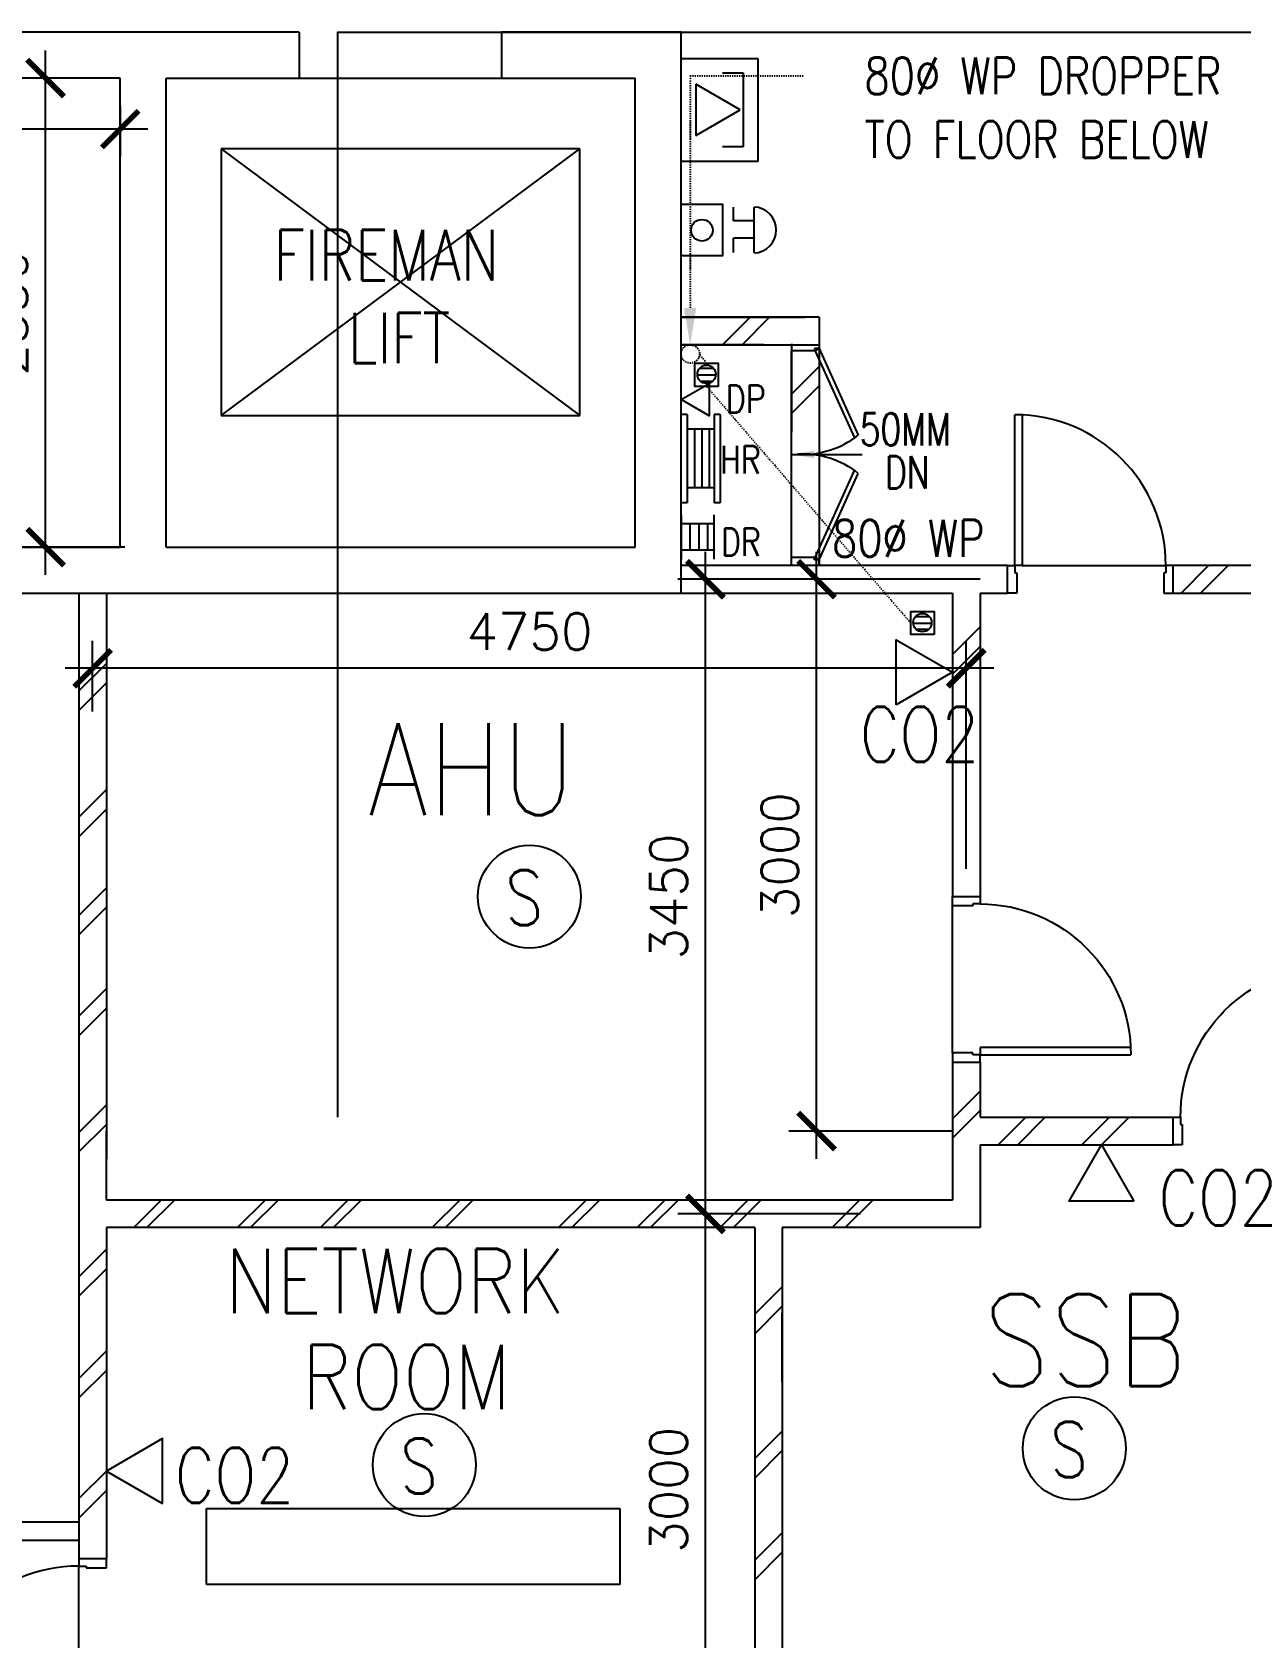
# Model space of a CAD drawing. Extents: x 2266480 to 2632177, y -858634 to -757244.
# Drawn here: x 2582220 to 2588793, y -796180 to -787449 of the extents above; entities that cross this region are included whole.
import ezdxf

# ---------------------------------------------------------------- set-up
doc = ezdxf.new("R2010")
doc.units = 0
doc.header["$LTSCALE"] = 10
doc.header["$MEASUREMENT"] = 0
doc.linetypes.add('DIVIDE', pattern=[1.25, 0.5, -0.25, 0, -0.25, 0, -0.25])
doc.layers.get('0').update_dxf_attribs({"linetype": 'CONTINUOUS'})
doc.layers.get('DEFPOINTS').update_dxf_attribs({"linetype": 'CONTINUOUS'})
for name, color, linetype in [('-FF', 240, 'CONTINUOUS'), ('-sprinkler h1', 240, 'CONTINUOUS'), ('AR', 7, 'CONTINUOUS'), ('DIM', 7, 'CONTINUOUS'), ('DOOR', 5, 'CONTINUOUS'), ('DR', 7, 'CONTINUOUS'), ('FIT', 5, 'CONTINUOUS'), ('FITT', 5, 'CONTINUOUS'), ('hatch', 7, 'CONTINUOUS'), ('LINE', 7, 'CONTINUOUS'), ('PIPE', 5, 'DIVIDE'), ('T25', 7, 'CONTINUOUS'), ('T50', 4, 'CONTINUOUS'), ('TEX', 2, 'CONTINUOUS'), ('TIMBER SKIRT', 1, 'CONTINUOUS'), ('WALL', 2, 'CONTINUOUS'), ('WIN', 5, 'CONTINUOUS'), ('WP', 50, 'DIVIDE')]:
    doc.layers.add(name, color=color, linetype=linetype)
doc.styles.add('125', font='romans.shx', dxfattribs={"width": 0.9, "height": 225})
doc.styles.add('E', font='ROMANS.SHX', dxfattribs={"width": 0.9})
doc.styles.add('ROMANS', font='romans')
doc.styles.get("Standard").update_dxf_attribs({"font": 'ROMANS.SHX'})
doc.dimstyles.new('STANDARD$0', dxfattribs={"dimscale": 0, "dimtxt": 8, "dimasz": 6, "dimexe": 1, "dimexo": 1, "dimgap": 3, "dimtad": 1, "dimdec": 0, "dimlfac": -1, "dimrnd": 1, "dimzin": 0, "dimdsep": 46, "dimtxsty": 'Standard', "dimcen": 0, "dimclrd": 5, "dimclre": 250, "dimadec": 0, "dimazin": 0, "dimtfac": 1, "dimtdec": 4, "dimtofl": 0, "dimtmove": 0, "dimatfit": 3, "dimfxl": 1, "dimtolj": 1, "dimtzin": 0, "dimarcsym": 0})

# ---------------------------------------------------------------- blocks, each defined once
blk = doc.blocks.new('DR-900-B')
at = {"layer": 'DR'}
for p, q in [((0, 900), (-150, 900)), ((-150, 900), (-150, 860)), ((0, 850), (0, 900)), ((-150, 860), (-110, 860)), ((-110, 860), (-110, 850)), ((-110, 850), (0, 850)), ((-150, 40), (-970, 40)), ((-969, 80), (-150, 80)), ((-150, 80), (-150, 40)), ((-150, 40), (-110, 40)), ((-150, 0), (-150, 40)), ((0, 0), (-150, 0)), ((-110, 50), (0, 50)), ((-110, 40), (-110, 50)), ((0, 50), (0, 0))]:
    blk.add_line(p, q, dxfattribs=at)
blk.add_arc((-150, 40), 820, 90, 180, dxfattribs=at)
blk = doc.blocks.new('_ARCHTICK')
at = {"color": 0, "linetype": 'ByBlock', "const_width": 0.15}
blk.add_lwpolyline([(-0.5, -0.5), (0.5, 0.5)], dxfattribs=at)
blk = doc.blocks.new('*D197')
at = {"layer": 'DEFPOINTS', "color": 0, "transparency": 16777216}
for p in [(2585881.4, -790424.1), (2586704.4, -790424.1), (2586875.3, -793874.1)]:
    blk.add_point(p, dxfattribs=at)
at = {"layer": 'DIM', "color": 7, "lineweight": -2, "transparency": 16777216}
for p, q in [((2585881.4, -794024.1), (2585881.4, -790274.1)), ((2586554.4, -790424.1), (2585731.4, -790424.1)), ((2586725.3, -793874.1), (2585731.4, -793874.1))]:
    blk.add_line(p, q, dxfattribs=at)
at = {"layer": 'DIM', "color": 7, "lineweight": -2, "transparency": 16777216, "xscale": 200, "yscale": 200, "zscale": 200}
for p, rotation in [((2585881.4, -790424.1), 90), ((2585881.4, -793874.1), 270)]:
    blk.add_blockref('_ARCHTICK', p, dxfattribs=dict(at, rotation=rotation))
at = {"layer": 'DIM', "color": 7, "transparency": 16777216, "insert": (2585681.4, -792149.1), "char_height": 200, "attachment_point": 5, "rotation": 90, "style": 'ROMANS'}
blk.add_mtext('\\A1;3450', dxfattribs=at)
blk = doc.blocks.new('*D198')
at = {"layer": 'DEFPOINTS', "color": 0, "transparency": 16777216}
for p in [(2585881.4, -793874.1), (2586875.3, -793874.1), (2586429.4, -796874.1)]:
    blk.add_point(p, dxfattribs=at)
at = {"layer": 'DIM', "color": 7, "lineweight": -2, "transparency": 16777216}
for p, q in [((2585881.4, -797024.1), (2585881.4, -793724.1)), ((2586725.3, -793874.1), (2585731.4, -793874.1)), ((2586279.4, -796874.1), (2585731.4, -796874.1))]:
    blk.add_line(p, q, dxfattribs=at)
at = {"layer": 'DIM', "color": 7, "lineweight": -2, "transparency": 16777216, "xscale": 200, "yscale": 200, "zscale": 200}
for p, rotation in [((2585881.4, -793874.1), 90), ((2585881.4, -796874.1), 270)]:
    blk.add_blockref('_ARCHTICK', p, dxfattribs=dict(at, rotation=rotation))
at = {"layer": 'DIM', "color": 7, "transparency": 16777216, "insert": (2585681.4, -795374.1), "char_height": 200, "attachment_point": 5, "rotation": 90, "style": 'ROMANS'}
blk.add_mtext('\\A1;3000', dxfattribs=at)
blk = doc.blocks.new('*D199')
at = {"layer": 'DEFPOINTS', "color": 0, "transparency": 16777216}
for p in [(2582549.5, -790908.1), (2582549.5, -791292.6), (2587299.5, -792149.1)]:
    blk.add_point(p, dxfattribs=at)
at = {"layer": 'DIM', "color": 7, "lineweight": -2, "transparency": 16777216}
for p, q in [((2582549.5, -791142.6), (2582549.5, -790758.1)), ((2587299.5, -791999.1), (2587299.5, -790758.1)), ((2587449.5, -790908.1), (2582399.5, -790908.1))]:
    blk.add_line(p, q, dxfattribs=at)
at = {"layer": 'DIM', "color": 7, "lineweight": -2, "transparency": 16777216, "xscale": 200, "yscale": 200, "zscale": 200, "rotation": 180}
blk.add_blockref('_ARCHTICK', (2582549.5, -790908.1), dxfattribs=at)
at = {"layer": 'DIM', "color": 7, "lineweight": -2, "transparency": 16777216, "xscale": 200, "yscale": 200, "zscale": 200}
blk.add_blockref('_ARCHTICK', (2587299.5, -790908.1), dxfattribs=at)
at = {"layer": 'DIM', "color": 7, "transparency": 16777216, "insert": (2584924.5, -790708.1), "char_height": 200, "attachment_point": 5, "style": 'ROMANS'}
blk.add_mtext('\\A1;4750', dxfattribs=at)
blk = doc.blocks.new('*D200')
at = {"layer": 'DEFPOINTS', "color": 0, "transparency": 16777216}
for p in [(2586485.7, -790424.1), (2587524.5, -790424.1), (2587374.5, -793424.1)]:
    blk.add_point(p, dxfattribs=at)
at = {"layer": 'DIM', "color": 7, "lineweight": -2, "transparency": 16777216}
for p, q in [((2586485.7, -793574.1), (2586485.7, -790274.1)), ((2587374.5, -790424.1), (2586335.7, -790424.1)), ((2587224.5, -793424.1), (2586335.7, -793424.1))]:
    blk.add_line(p, q, dxfattribs=at)
at = {"layer": 'DIM', "color": 7, "lineweight": -2, "transparency": 16777216, "xscale": 200, "yscale": 200, "zscale": 200}
for p, rotation in [((2586485.7, -790424.1), 90), ((2586485.7, -793424.1), 270)]:
    blk.add_blockref('_ARCHTICK', p, dxfattribs=dict(at, rotation=rotation))
at = {"layer": 'DIM', "color": 7, "transparency": 16777216, "insert": (2586285.7, -791924.1), "char_height": 200, "attachment_point": 5, "rotation": 90, "style": 'ROMANS'}
blk.add_mtext('\\A1;3000', dxfattribs=at)
blk = doc.blocks.new('100FT')
at = {"layer": 'PIPE', "linetype": 'Continuous'}
blk.add_circle((0, 0), 50, dxfattribs=at)
at = {"layer": 'WP', "linetype": 'Continuous'}
for p, q in [((-37.1, 33.5), (37.1, 33.5)), ((-49.9, -2.7), (49.9, -2.7)), ((-34, -36.7), (34, -36.7))]:
    blk.add_line(p, q, dxfattribs=at)
blk = doc.blocks.new('A$C7CE3714C')
at = {"layer": 'FIT'}
blk.add_lwpolyline([(0, 0), (126, 0), (126, 126), (0, 126)], close=True, dxfattribs=at)
at = {"layer": 'FIT', "xscale": -1}
blk.add_blockref('100FT', (63, 65.7), dxfattribs=at)
blk = doc.blocks.new('*D536')
at = {"layer": 'DEFPOINTS', "color": 0, "linetype": 'Continuous', "transparency": 16777216}
for p in [(1495217.2, -790424.1), (1494782.2, -790499.1), (1495217.2, -790499.1)]:
    blk.add_point(p, dxfattribs=at)
at = {"layer": 'FITT', "color": 7, "linetype": 'Continuous', "lineweight": -2, "transparency": 16777216}
for p, q in [((1494782.2, -790424.1), (1494782.2, -790224.1)), ((1495067.2, -790424.1), (1494632.2, -790424.1)), ((1495067.2, -790499.1), (1494632.2, -790499.1)), ((1494782.2, -790499.1), (1494782.2, -790699.1))]:
    blk.add_line(p, q, dxfattribs=at)
at = {"layer": 'FITT', "color": 7, "linetype": 'Continuous', "lineweight": -2, "transparency": 16777216, "xscale": 200, "yscale": 200, "zscale": 200}
for p, rotation in [((1494782.2, -790424.1), 270), ((1494782.2, -790499.1), 90)]:
    blk.add_blockref('_ARCHTICK', p, dxfattribs=dict(at, rotation=rotation))
at = {"layer": 'FITT', "color": 7, "linetype": 'Continuous', "transparency": 16777216, "insert": (1494382.2, -790461.6), "char_height": 200, "attachment_point": 5, "rotation": 90, "style": 'ROMANS'}
blk.add_mtext('\\A1;75', dxfattribs=at)
blk = doc.blocks.new('*D534')
at = {"layer": 'DEFPOINTS', "color": 0, "linetype": 'Continuous', "transparency": 16777216}
for p in [(1497961.8, -787699.1), (1498191.9, -787699.1), (1498541.9, -790249.6)]:
    blk.add_point(p, dxfattribs=at)
at = {"layer": 'FITT', "color": 7, "linetype": 'Continuous', "lineweight": -2, "transparency": 16777216}
for p, q in [((1497961.8, -790399.6), (1497961.8, -787549.1)), ((1498041.9, -787699.1), (1497811.8, -787699.1)), ((1498391.9, -790249.6), (1497811.8, -790249.6))]:
    blk.add_line(p, q, dxfattribs=at)
at = {"layer": 'FITT', "color": 7, "linetype": 'Continuous', "lineweight": -2, "transparency": 16777216, "xscale": 200, "yscale": 200, "zscale": 200}
for p, rotation in [((1497961.8, -787699.1), 90), ((1497961.8, -790249.6), 270)]:
    blk.add_blockref('_ARCHTICK', p, dxfattribs=dict(at, rotation=rotation))
at = {"layer": 'FITT', "color": 7, "linetype": 'Continuous', "transparency": 16777216, "insert": (1497761.8, -788974.3), "char_height": 200, "attachment_point": 5, "rotation": 90, "style": 'ROMANS'}
blk.add_mtext('\\A1;2550', dxfattribs=at)
blk = doc.blocks.new('*D535')
at = {"layer": 'DEFPOINTS', "color": 0, "linetype": 'Continuous', "transparency": 16777216}
for p in [(1495217.2, -787700.1), (1498367.2, -787700.1), (1495217.2, -787976)]:
    blk.add_point(p, dxfattribs=at)
at = {"layer": 'FITT', "color": 7, "linetype": 'Continuous', "lineweight": -2, "transparency": 16777216}
for p, q in [((1495217.2, -787850.1), (1495217.2, -788126)), ((1498367.2, -787850.1), (1498367.2, -788126)), ((1498517.2, -787976), (1495067.2, -787976))]:
    blk.add_line(p, q, dxfattribs=at)
at = {"layer": 'FITT', "color": 7, "linetype": 'Continuous', "lineweight": -2, "transparency": 16777216, "xscale": 200, "yscale": 200, "zscale": 200, "rotation": 180}
blk.add_blockref('_ARCHTICK', (1495217.2, -787976), dxfattribs=at)
at = {"layer": 'FITT', "color": 7, "linetype": 'Continuous', "lineweight": -2, "transparency": 16777216, "xscale": 200, "yscale": 200, "zscale": 200}
blk.add_blockref('_ARCHTICK', (1498367.2, -787976), dxfattribs=at)
at = {"layer": 'FITT', "color": 7, "linetype": 'Continuous', "transparency": 16777216, "insert": (1496792.2, -787776), "char_height": 200, "attachment_point": 5, "style": 'ROMANS'}
blk.add_mtext('\\A1;3150', dxfattribs=at)
blk = doc.blocks.new('SMOKE DETECTOR')
at = {"layer": '-FF'}
blk.add_circle((0, 0), 279.9, dxfattribs=at)
at = {"layer": '-FF', "color": 3, "style": 'E', "width": 0.8}
blk.add_text('S', height=300, dxfattribs=at).set_placement((-131.5, -155.8))
blk = doc.blocks.new('A$C4FA52658')
at = {"color": 3, "ltscale": 2}
for p, q in [((650, 2975), (-250, 2975)), ((-250, 2974), (-250, -75)), ((650, 2975), (650, 2725)), ((2500, 2975), (2500, 2725)), ((3400, 2975), (2500, 2975)), ((4123.2, 2975), (3400, 2975)), ((4123.2, 2975), (4123.2, 2725)), ((5223.2, 2975), (5223.2, 2725.3)), ((6200, 2975), (5223.2, 2975)), ((6200, -76), (6200, 2975)), ((0, 2725), (0, 175)), ((650, 2725), (0, 2725)), ((3150, 2725), (2500, 2725)), ((3150, 174.5), (3150, 2724)), ((3400, 2725), (4123.2, 2725.1)), ((3400, 174.6), (3400, 2724)), ((5223.2, 2725.3), (5950, 2725.4)), ((5950, 175), (5950, 2725.4)), ((0, 175), (3150, 174.5)), ((3400, 174.4), (5950, 175)), ((-250, -75), (6200, -76))]:
    blk.add_line(p, q, dxfattribs=at)
at = {"color": 5}
for p, q in [((650, 2725), (2500, 2725)), ((4123.2, 2725.1), (5223.2, 2725.3)), ((400, 540), (2400, 2340)), ((400, 2340), (2400, 540)), ((3698.2, 890), (5648.2, 2340)), ((3698.2, 2340), (5648.2, 890))]:
    blk.add_line(p, q, dxfattribs=at)
at = {"ltscale": 2}
for p, q in [((400, 2340), (400, 540)), ((2400, 2340), (400, 2340)), ((2400, 540), (2400, 2340)), ((3698.2, 2340), (3698.2, 890)), ((5648.2, 2340), (3698.2, 2340)), ((5648.2, 890), (5648.2, 2340)), ((3698.2, 890), (5648.2, 890)), ((400, 540), (2400, 540))]:
    blk.add_line(p, q, dxfattribs=at)
at = {"color": 3, "ltscale": 10, "style": 'ROMANS', "width": 0.8}
for s, p in [('FIREMAN', (3984.5, 1624.3)), ('LIFT 1', (902.6, 1258.9)), ('LIFT ', (4388.2, 1174.2))]:
    blk.add_text(s, height=275, dxfattribs=at).set_placement(p)
at = {"layer": 'FITT', "color": 30, "linetype": 'Continuous'}
for base, p1, p2, picture, middle, set_off in [((2744.6762, 2724.9984), (3324.7117, 174.532), (2974.7117, 2724.9984), '*D534', (2544.6762, 1449.7652), (-1495217.1726, 790424.1037)), ((-435, -75), (0, 0), (0, -75), '*D536', (-835, -37.5), (-1495217.2, 790424.1))]:
    dim = blk.add_linear_dim(base=base, p1=p1, p2=p2, angle=90, dimstyle='STANDARD$0', override={"dimscale": 100, "dimtxt": 2, "dimasz": 2, "dimexe": 1.5, "dimexo": 1.5, "dimgap": 1, "dimtxsty": 'ROMANS', "dimblk": 'ARCHTICK', "dimdle": 1.5, "dimclrd": 7, "dimclre": 7, "dimclrt": 7, "dimtdec": 0, "dimtmove": 2}, dxfattribs=at)
    dim.commit()
    dim.dimension.update_dxf_attribs({"geometry": picture, "text_midpoint": middle, "insert": set_off})
dim = blk.add_linear_dim(base=(0, 2448.1), p1=(3150, 2724), p2=(0, 2724), dimstyle='STANDARD$0', override={"dimscale": 100, "dimtxt": 2, "dimasz": 2, "dimexe": 1.5, "dimexo": 1.5, "dimgap": 1, "dimtxsty": 'ROMANS', "dimblk": 'ARCHTICK', "dimdle": 1.5, "dimclrd": 7, "dimclre": 7, "dimclrt": 7, "dimtdec": 0, "dimtmove": 2}, dxfattribs=at)
dim.commit()
dim.dimension.update_dxf_attribs({"geometry": '*D535', "text_midpoint": (1575, 2648.1), "insert": (-1495217.2, 790424.1)})
blk = doc.blocks.new('A$C208A67C2')
at = {"layer": 'FITT', "color": 30, "linetype": 'Continuous'}
blk.add_blockref('A$C4FA52658', (0, 0), dxfattribs=at)
blk = doc.blocks.new('A$C07873301')
at = {"layer": 'TIMBER SKIRT', "linetype": 'Continuous'}
blk.add_blockref('A$C208A67C2', (0, 0), dxfattribs=at)

msp = doc.modelspace()

# ---------------------------------------------------------------- linework, layer by layer
at = {"layer": '-FF', "color": 0, "ltscale": 10}
for p, q in [((2585749.5, -788152.8), (2585749.5, -787592.8)), ((2585749.5, -787592.8), (2586167, -787592.8)), ((2586167, -787592.8), (2586167, -788152.8)), ((2585829.3, -787732.2), (2585829.3, -788011.4)), ((2586071.1, -787871.8), (2585829.3, -787732.2)), ((2585974.4, -787670), (2586087.2, -787670)), ((2586087.2, -787670), (2586087.2, -788073.7)), ((2585829.3, -788011.4), (2586071.1, -787871.8)), ((2586087.2, -788073.7), (2585974.4, -788073.7)), ((2586167, -788152.8), (2585749.5, -788152.8))]:
    msp.add_line(p, q, dxfattribs=at)
at = {"layer": '-FF', "color": 0}
for p, q in [((2586034.4, -788474.5), (2586034.4, -788400.4)), ((2586146, -788649.6), (2586146, -788400.2)), ((2586146, -788474.5), (2586034.4, -788474.5)), ((2586034.4, -788647.4), (2586034.4, -788570.2)), ((2586146, -788570.2), (2586034.4, -788570.2)), ((2586474.5, -789182.1), (2586349.5, -789182.1)), ((2586474.5, -789182.1), (2586349.5, -789182.1)), ((2585749.5, -790074), (2585749.5, -790314)), ((2585927.5, -790074), (2585927.5, -790314)), ((2585927.5, -790122), (2585749.5, -790122)), ((2585797.5, -790122), (2585797.5, -790266)), ((2585845.5, -790122), (2585845.5, -790266)), ((2585893.5, -790122), (2585893.5, -790266)), ((2585927.5, -790266), (2585749.5, -790266)), ((2587224.5, -792999.1), (2587224.5, -792149.1))]:
    msp.add_line(p, q, dxfattribs=at)
at = {"layer": '-FF', "color": 0, "ltscale": 0.1}
for p, q in [((2583168, -795476.2), (2585416.1, -795476.2)), ((2583168, -795888.9), (2583168, -795476.2)), ((2585416.1, -795476.2), (2585416.1, -795888.9)), ((2585416.1, -795888.9), (2583168, -795888.9))]:
    msp.add_line(p, q, dxfattribs=at)
at = {"layer": '-FF', "color": 0}
for points in [[(2585749.5, -788384.9), (2585974.4, -788384.9), (2585974.4, -788664.9), (2585749.5, -788664.9)], [(2586918.9, -791106.2), (2586918.9, -790753.4), (2587224.5, -790929.8)], [(2588211.2, -793804.7), (2587858.3, -793804.7), (2588034.8, -793499.1)], [(2582930, -795448.7), (2582930, -795095.8), (2582624.5, -795272.2)]]:
    msp.add_lwpolyline(points, close=True, dxfattribs=at)
msp.add_circle((2585862.4, -788526.5), 58.7, dxfattribs=at)
msp.add_arc((2586142, -788524.9), 124.8, 271.85513, 88.14487, dxfattribs=at)
at = {"layer": 'AR', "color": 0}
msp.add_lwpolyline([(2583883.1, -793349.1), (2583883.1, -787449.1), (2588883.1, -787449.1), (2588883.1, -780749.2)], dxfattribs=at)
at = {"layer": 'DIM', "color": 0}
for p, q in [((2585781.5, -789527.6), (2585749.5, -789527.6)), ((2585961.8, -789527.6), (2585929.8, -789527.6)), ((2585929.8, -789607.6), (2585781.5, -789607.6)), ((2585781.5, -790007.6), (2585749.5, -790007.6)), ((2585929.8, -789927.6), (2585781.5, -789927.6)), ((2585961.8, -790007.6), (2585929.8, -790007.6))]:
    msp.add_line(p, q, dxfattribs=at)
at = {"layer": 'DOOR', "color": 0}
for p, q in [((2586349.5, -789144.1), (2586349.5, -789182.1)), ((2586474.5, -789182.1), (2586349.5, -789182.1)), ((2586499.5, -789169.1), (2586474.5, -789169.1)), ((2586474.5, -789169.1), (2586474.5, -789182.1)), ((2586478.7, -789182.9), (2586499.5, -789169.1)), ((2586478.7, -789182.9), (2586692.6, -789654.9)), ((2586499.5, -789144.1), (2586499.5, -789169.1)), ((2586499.5, -789169.1), (2586712.7, -789640)), ((2586478.7, -790305.2), (2586692.6, -789833.2)), ((2586499.5, -790319.1), (2586712.7, -789848.1)), ((2586474.5, -790306.1), (2586349.5, -790306.1)), ((2586349.5, -790344.1), (2586349.5, -790306.1)), ((2586474.5, -790319.1), (2586474.5, -790306.1)), ((2586499.5, -790319.1), (2586474.5, -790319.1)), ((2586478.7, -790305.2), (2586499.5, -790319.1)), ((2586499.5, -790344.1), (2586499.5, -790319.1))]:
    msp.add_line(p, q, dxfattribs=at)
for centre, start, end in [((2586405.8, -789246.7), 267.5509, 307.96545), ((2586405.8, -790241.5), 52.03455, 92.4491)]:
    msp.add_arc(centre, 499, start, end, dxfattribs=at)
at = {"layer": 'DR', "color": 0}
msp.add_line((2586349.5, -789745.2), (2586733.9, -789745.2), dxfattribs=at)
for points in [[(2579549.5, -795399.1), (2579549.5, -795649.1), (2582474.5, -795649.1)], [(2579649.5, -795399.1), (2579649.5, -795549.1), (2582474.5, -795549.1)]]:
    msp.add_lwpolyline(points, dxfattribs=at)
at = {"layer": 'hatch', "color": 0}
for p, q in [((2585974.5, -789149.1), (2586124.5, -788999.1)), ((2586080.5, -789149.1), (2586230.5, -788999.1)), ((2586349.5, -790349.1), (2586349.5, -789182.1)), ((2586349.5, -789416.9), (2586499.5, -789266.9)), ((2586349.5, -789523), (2586499.5, -789373)), ((2588467.5, -790499.1), (2588617.5, -790349.1)), ((2588573.6, -790499.1), (2588723.6, -790349.1)), ((2587224.5, -790833.4), (2587374.5, -790683.4)), ((2587224.5, -790939.5), (2587374.5, -790789.5)), ((2582474.5, -791031.1), (2582624.5, -790881.1)), ((2582474.5, -791137.1), (2582624.5, -790987.1)), ((2582474.5, -791717.3), (2582624.5, -791567.3)), ((2582474.5, -791823.4), (2582624.5, -791673.4)), ((2582474.5, -792251.1), (2582624.5, -792101.1)), ((2582474.5, -792357.1), (2582624.5, -792207.1)), ((2582474.5, -792799.5), (2582624.5, -792649.5)), ((2582474.5, -792905.6), (2582624.5, -792755.6)), ((2587224.5, -793356.6), (2587374.5, -793206.6)), ((2582474.5, -793431.6), (2582624.5, -793281.6)), ((2587224.5, -793462.7), (2587374.5, -793312.7)), ((2582474.5, -793537.7), (2582624.5, -793387.7)), ((2587473.3, -793499.1), (2587623.3, -793349.1)), ((2587579.4, -793499.1), (2587729.4, -793349.1)), ((2587928.7, -793499.1), (2588078.7, -793349.1)), ((2588034.8, -793499.1), (2588184.8, -793349.1)), ((2582772.7, -793949.1), (2582922.7, -793799.1)), ((2582844.3, -793949.1), (2582994.3, -793799.1)), ((2583337, -793949.1), (2583487, -793799.1)), ((2583408.6, -793949.1), (2583558.6, -793799.1)), ((2583788, -793949.1), (2583938, -793799.1)), ((2583859.6, -793949.1), (2584009.6, -793799.1)), ((2584396, -793949.1), (2584546, -793799.1)), ((2584467.6, -793949.1), (2584617.6, -793799.1)), ((2585083, -793949.1), (2585233, -793799.1)), ((2585154.6, -793949.1), (2585304.6, -793799.1)), ((2585511, -793949.1), (2585661, -793799.1)), ((2585582.6, -793949.1), (2585732.6, -793799.1)), ((2585962, -793949.1), (2586112, -793799.1)), ((2586033.6, -793949.1), (2586183.6, -793799.1)), ((2586570, -793949.1), (2586720, -793799.1)), ((2586641.6, -793949.1), (2586791.6, -793799.1)), ((2582474.5, -794216.4), (2582624.5, -794066.4)), ((2582474.5, -794322.5), (2582624.5, -794172.5)), ((2586149.5, -794420.2), (2586299.5, -794270.2)), ((2586149.5, -794526.2), (2586299.5, -794376.2)), ((2582474.5, -794769), (2582624.5, -794619)), ((2582474.5, -794875.1), (2582624.5, -794725.1)), ((2586149.5, -795205), (2586299.5, -795055)), ((2586149.5, -795311.1), (2586299.5, -795161.1)), ((2582474.5, -795422.2), (2582624.5, -795272.2)), ((2582474.5, -795528.3), (2582624.5, -795378.3)), ((2586149.5, -795757.5), (2586299.5, -795607.5)), ((2586149.5, -795863.6), (2586299.5, -795713.6))]:
    msp.add_line(p, q, dxfattribs=at)
msp.add_solid([(2586474.5, -789724.3), (2586474.5, -789766), (2586349.5, -789745.2)], dxfattribs=at)
at = {"layer": 'LINE', "color": 0}
for points in [[(2587604.5, -790349.1), (2588384.5, -790349.1)], [(2582474.5, -796609.1), (2582474.5, -795789.1)]]:
    msp.add_lwpolyline(points, dxfattribs=at)
at = {"layer": 'WALL', "color": 0}
for p, q in [((2586499.5, -788999.1), (2585749.5, -788999.1)), ((2585749.5, -788999.1), (2586424.5, -788999.1)), ((2586499.5, -788999.1), (2586499.5, -789149.1)), ((2585749.5, -789149.1), (2586499.5, -789149.1)), ((2586199.5, -789149.1), (2585749.5, -789149.1)), ((2586349.5, -789149.1), (2586349.5, -789624.1)), ((2585781.5, -789527.6), (2585781.5, -790007.6)), ((2585929.8, -789527.6), (2585929.8, -790007.6)), ((2585961.8, -789527.6), (2585961.8, -790007.6)), ((2585821.5, -789607.6), (2585821.5, -789927.6)), ((2585861.5, -789607.6), (2585861.5, -789927.6)), ((2585901.5, -789607.6), (2585901.5, -789927.6)), ((2587524.5, -790349.1), (2585749.5, -790349.1)), ((2589055.5, -790349.1), (2588424.5, -790349.1)), ((2582474.5, -790499.6), (2582474.5, -793424.1)), ((2582624.5, -790499.1), (2582624.5, -793424.1)), ((2585749.5, -790499.1), (2587224.5, -790499.1)), ((2587224.5, -790499.1), (2587224.5, -792149.1)), ((2587374.5, -790499.1), (2587374.5, -792149.1)), ((2587374.5, -790499.1), (2587524.5, -790499.1)), ((2588424.5, -790499.1), (2589055.5, -790499.1)), ((2587224.5, -793049.1), (2587224.5, -793799.1)), ((2587374.5, -793049.1), (2587374.5, -793349.1)), ((2587374.5, -793349.1), (2588424.5, -793349.1)), ((2582474.5, -793424.1), (2582474.5, -795749.1)), ((2582624.5, -793424.1), (2582624.5, -793574.1)), ((2582624.5, -793424.1), (2582624.5, -793574.1)), ((2582624.5, -793799.1), (2582624.5, -793424.1)), ((2587374.5, -793499.1), (2588424.5, -793499.1)), ((2587374.5, -793499.1), (2587374.5, -793949.1)), ((2587224.5, -793799.1), (2582624.5, -793799.1)), ((2586149.5, -793949.1), (2582624.5, -793949.1)), ((2582624.5, -793949.1), (2582624.5, -795749.1)), ((2587374.5, -793949.1), (2586299.5, -793949.1)), ((2586299.5, -794412.6), (2586299.5, -794562.6)), ((2586299.5, -794412.6), (2586299.5, -794562.6)), ((2586299.5, -794787.6), (2586299.5, -794412.6))]:
    msp.add_line(p, q, dxfattribs=at)
msp.add_lwpolyline([(2585902.3, -789358.8), (2585902.3, -789535.2), (2585749.5, -789447)], close=True, dxfattribs=at)
for points in [[(2586149.5, -793949.1), (2586149.5, -796799.1)], [(2586299.5, -793949.1), (2586299.5, -796799.1)]]:
    msp.add_lwpolyline(points, dxfattribs=at)
at = {"layer": 'WIN', "color": 0}
msp.add_line((2586499.5, -788999.1), (2586499.5, -790349.1), dxfattribs=at)
at = {"layer": 'WP', "color": 0}
for p, q in [((2585798.4, -787686.3), (2586417.3, -787686.3)), ((2585798.4, -787686.3), (2585798.4, -788948.8)), ((2585887.7, -789249.1), (2585849, -789198.8)), ((2586998.5, -790662.1), (2585887.7, -789375.1))]:
    msp.add_line(p, q, dxfattribs=at)
msp.add_circle((2585799, -789198.8), 50, dxfattribs=at)
msp.add_solid([(2585831.7, -788948.8), (2585765, -788948.8), (2585798.4, -789148.8)], dxfattribs=at)

# ---------------------------------------------------------------- block references
at = {"layer": '-FF', "color": 0}
for p in [(2584924.5, -792149.1), (2587887, -795149.1), (2584353.2, -795239.3)]:
    msp.add_blockref('SMOKE DETECTOR', p, dxfattribs=at)
at = {"layer": '-sprinkler h1', "color": 0}
msp.add_blockref('A$C07873301', (2579549.5, -790424.1), dxfattribs=at)
at = {"layer": 'T25', "color": 0, "xscale": -1}
for p in [(2585950.7, -789375.1), (2587124.5, -790725.1)]:
    msp.add_blockref('A$C7CE3714C', p, dxfattribs=at)
at = {"layer": 'WALL', "color": 0, "rotation": 270}
msp.add_blockref('DR-900-B', (2587524.5, -790499.1), dxfattribs=at)
at = {"layer": 'WALL', "color": 0, "xscale": -1}
msp.add_blockref('DR-900-B', (2587224.5, -793049.1), dxfattribs=at)
at = {"layer": 'WALL', "color": 0, "xscale": -1, "rotation": 90}
msp.add_blockref('DR-900-B', (2589324.5, -793499.1), dxfattribs=at)
at = {"layer": 'WALL', "color": 0}
msp.add_blockref('DR-900-B', (2582624.5, -796649.1), dxfattribs=at)

# ---------------------------------------------------------------- texts
at = {"layer": '-FF', "color": 0, "style": 'ROMANS', "width": 0.8}
for s, height, p in [('DR', 150, (2585965.9, -790296.2)), ('CO2', 300, (2586721.1, -791417.4)), ('CO2', 300, (2588344.4, -793937.1)), ('CO2', 300, (2582996.7, -795445.5))]:
    msp.add_text(s, height=height, dxfattribs=at).set_placement(p)
at = {"layer": 'DIM', "color": 0, "style": 'ROMANS', "width": 0.8}
for s, p in [('DP', (2585992.2, -789518.8)), ('HR', (2585960.3, -789848.5))]:
    msp.add_text(s, height=150, dxfattribs=at).set_placement(p)
at = {"layer": 'T50', "color": 0, "style": 'ROMANS', "width": 0.85}
for s, height, p in [('AHU', 500, (2584046.3, -791706.6)), ('NETWORK', 350, (2583270.8, -794414)), ('SSB', 500, (2587390.8, -794811.5)), ('ROOM', 350, (2583688.8, -794935.5))]:
    msp.add_text(s, height=height, dxfattribs=at).set_placement(p)
at = {"layer": 'TEX', "color": 0, "ltscale": 0.5, "style": 'ROMANS', "width": 0.75}
for s, p in [('50MM ', (2586721, -789696.3)), ('50MM ', (2586721, -789696.3)), ('DN', (2586858.5, -789929.7)), ('DN', (2586858.5, -789929.7))]:
    msp.add_text(s, height=175, dxfattribs=at).set_placement(p)
at = {"layer": 'WP', "color": 0, "style": '125', "width": 0.8}
for s, p in [('80%%C WP DROPPER', (2586746.6, -787787.2)), ('TO FLOOR BELOW', (2586746.6, -788132.6)), ('80%%C WP', (2586570, -790301.5))]:
    msp.add_text(s, height=200, dxfattribs=at).set_placement(p)

# ---------------------------------------------------------------- dimensions: what is measured, and where the dimension line sits
at = {"layer": 'DIM', "color": 0}
for base, p1, p2, picture, middle in [((2585881.4, -790424.1), (2586875.3, -793874.1), (2586704.4, -790424.1), '*D197', (2585681.4, -792149.1)), ((2586485.7, -790424.1), (2587374.5, -793424.1), (2587524.5, -790424.1), '*D200', (2586285.7, -791924.1)), ((2585881.4, -793874.1), (2586429.4, -796874.1), (2586875.3, -793874.1), '*D198', (2585681.4, -795374.1))]:
    dim = msp.add_linear_dim(base=base, p1=p1, p2=p2, angle=90, dimstyle='STANDARD$0', override={"dimscale": 100, "dimtxt": 2, "dimasz": 2, "dimexe": 1.5, "dimexo": 1.5, "dimgap": 1, "dimtxsty": 'ROMANS', "dimblk": 'ARCHTICK', "dimdle": 1.5, "dimclrd": 7, "dimclre": 7, "dimclrt": 7, "dimtdec": 0, "dimtmove": 2}, dxfattribs=at)
    dim.commit()
    dim.dimension.update_dxf_attribs({"geometry": picture, "text_midpoint": middle})
dim = msp.add_linear_dim(base=(2582549.5, -790908.1), p1=(2587299.5, -792149.1), p2=(2582549.5, -791292.6), dimstyle='STANDARD$0', override={"dimscale": 100, "dimtxt": 2, "dimasz": 2, "dimexe": 1.5, "dimexo": 1.5, "dimgap": 1, "dimtxsty": 'ROMANS', "dimblk": 'ARCHTICK', "dimdle": 1.5, "dimclrd": 7, "dimclre": 7, "dimclrt": 7, "dimtdec": 0, "dimtmove": 2}, dxfattribs=at)
dim.commit()
dim.dimension.update_dxf_attribs({"geometry": '*D199', "text_midpoint": (2584924.5, -790708.1)})

doc.saveas('drawing.dxf')
